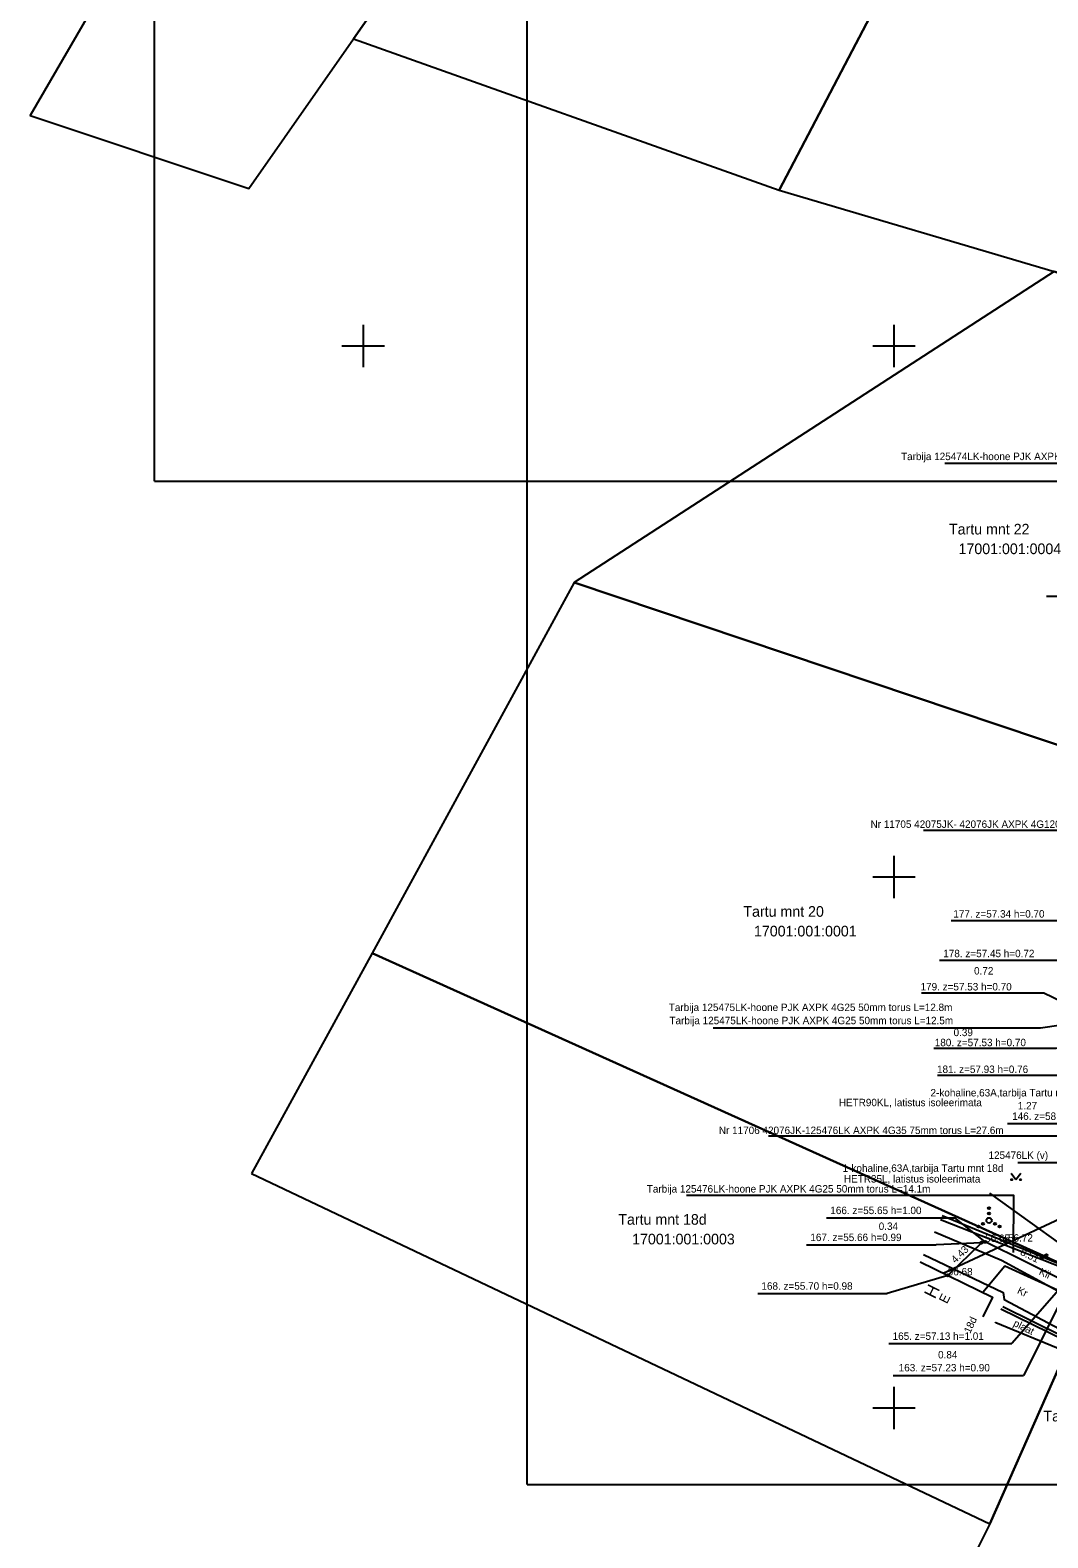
# Model space of a CAD drawing. Extents: x 641419 to 642110, y 6457061 to 6457992.
# Drawn here: x 641418.6 to 641514.5, y 6457287.8 to 6457429.7 of the extents above; entities that cross this region are included whole.
import ezdxf

# ---------------------------------------------------------------- set-up
doc = ezdxf.new("R2010")
doc.units = 0
for name, color, linetype in [('ABIJOONIS', 7, 'Continuous'), ('AED', 7, 'Continuous'), ('HALJASTUS', 7, 'Continuous'), ('HOONE', 7, 'Continuous'), ('JOONSIDE', 7, 'Continuous'), ('KORGUS', 7, 'Continuous'), ('KPKAABEL', 7, 'Continuous'), ('MPKAABEL', 7, 'Continuous'), ('PIIR', 7, 'Continuous'), ('TEE', 7, 'Continuous'), ('TKAEV', 7, 'Continuous'), ('VORK', 7, 'Continuous'), ('VORMISTUS', 7, 'Continuous')]:
    doc.layers.add(name, color=color, linetype=linetype)

msp = doc.modelspace()

# ---------------------------------------------------------------- linework, layer by layer
at = {"layer": 'ABIJOONIS'}
for p, q in [((641514.37, 6457376.44), (641526.39, 6457376.44)), ((641510.7, 6457326.77), (641522.65, 6457326.77)), ((641493.66, 6457317.9), (641505.73, 6457317.9)), ((641508.59, 6457315.63), (641505.73, 6457317.9)), ((641491.78, 6457315.36), (641503.98, 6457315.36)), ((641508.25, 6457315.56), (641503.98, 6457315.36)), ((641505.07, 6457312.48), (641499.37, 6457310.78)), ((641516.21, 6457311.86), (641511.11, 6457306.06)), ((641516.89, 6457312.36), (641512.22, 6457303.05)), ((641487.17, 6457310.78), (641499.37, 6457310.78)), ((641499.53, 6457306.06), (641511.11, 6457306.06)), ((641499.94, 6457303.05), (641512.22, 6457303.05))]:
    msp.add_line(p, q, dxfattribs=at)
for points in [[(641539.98, 6457380.17), (641535.63, 6457388.94), (641504.8, 6457388.94)], [(641541.83, 6457346.64), (641533.62, 6457354.36), (641502.8, 6457354.36)], [(641505.38, 6457345.9), (641516.91, 6457345.9), (641523.86, 6457340.64)], [(641504.29, 6457342.17), (641515.83, 6457342.17), (641522.33, 6457335.82)], [(641502.59, 6457339.1), (641514.12, 6457339.1), (641522.42, 6457335.11)], [(641522.67, 6457337.04), (641513.8, 6457335.77), (641482.97, 6457335.77)], [(641503.75, 6457333.87), (641515.29, 6457333.87), (641522.7, 6457334.85)], [(641504.1, 6457331.32), (641515.64, 6457331.32), (641527.52, 6457332.33)], [(641524.59, 6457320.67), (641519.03, 6457325.59), (641488.2, 6457325.59)], [(641516.89, 6457312.36), (641516, 6457323.09), (641511.66, 6457323.09)], [(641511.26, 6457314.62), (641511.29, 6457319.99), (641480.47, 6457319.99)], [(641508.25, 6457315.56), (641508.25, 6457315.56), (641508.25, 6457315.56)], [(641508.59, 6457315.63), (641508.59, 6457315.63), (641508.59, 6457315.63)], [(641505.07, 6457312.48), (641505.07, 6457312.48), (641505.07, 6457312.48)]]:
    msp.add_lwpolyline(points, dxfattribs=at)
at = {"layer": 'AED'}
msp.add_lwpolyline([(641529.32, 6457335.03), (641519.12, 6457312.1), (641504.56, 6457318.1)], dxfattribs=at)
at = {"layer": 'HALJASTUS'}
for p, q in [((641511.04, 6457322.11), (641511.5, 6457321.5)), ((641511.5, 6457321.5), (641511.95, 6457322.11))]:
    msp.add_line(p, q, dxfattribs=at)
for points in [[(641509.02, 6457320.23), (641519.41, 6457312.75)], [(641510.25, 6457309.55), (641515.9, 6457306.77)]]:
    msp.add_lwpolyline(points, dxfattribs=at)
for centre, radius in [((641511.1, 6457321.5), 0.055), ((641511.93, 6457321.5), 0.055), ((641508.96, 6457318.81), 0.1), ((641508.39, 6457317.34), 0.1), ((641508.96, 6457317.66), 0.25), ((641508.96, 6457318.31), 0.1), ((641509.52, 6457317.34), 0.1), ((641507.96, 6457317.09), 0.1), ((641509.96, 6457317.09), 0.1), ((641514.36, 6457314.37), 0.1), ((641513.92, 6457314.12), 0.1)]:
    msp.add_circle(centre, radius, dxfattribs=at)
at = {"layer": 'HOONE'}
msp.add_lwpolyline([(641502.46, 6457313.76), (641509.28, 6457310.43), (641508.37, 6457308.57)], dxfattribs=at)
at = {"layer": 'KORGUS'}
for centre in [(641508.25, 6457315.56), (641508.59, 6457315.63), (641508.59, 6457315.63), (641510.49, 6457315.66), (641505.07, 6457312.48), (641505.07, 6457312.48)]:
    msp.add_circle(centre, 0.1, dxfattribs=at)
at = {"layer": 'KPKAABEL'}
msp.add_lwpolyline([(641504.65, 6457312.69), (641528.15, 6457323.68), (641550.58, 6457377.41)], dxfattribs=at)
at = {"layer": 'MPKAABEL'}
msp.add_lwpolyline([(641516.89, 6457312.36), (641516.21, 6457311.86), (641508.59, 6457315.63), (641508.25, 6457315.56), (641505.07, 6457312.48)], dxfattribs=at)
msp.add_lwpolyline([(641516.89, 6457312.36), (641516.21, 6457311.86), (641508.59, 6457315.63), (641508.25, 6457315.56), (641505.07, 6457312.48)], dxfattribs=at)
at = {"layer": 'PIIR'}
for points in [[(641449.1, 6457428.91), (641489.7, 6457486.93), (641464.51, 6457500.67), (641418.63, 6457421.7), (641439.24, 6457414.82)], [(641503.11, 6457476.76), (641489.7, 6457486.93), (641449.1, 6457428.91), (641489.2, 6457414.68), (641514.24, 6457462.52), (641501.61, 6457466.17)], [(641538.88, 6457457.73), (641514.24, 6457462.52), (641489.2, 6457414.68), (641515.09, 6457407.02), (641527.52, 6457402.83)], [(641469.89, 6457377.71), (641537.84, 6457354.9), (641554.16, 6457393.85), (641515.09, 6457407.02)], [(641450.84, 6457342.81), (641519.19, 6457312.04), (641537.84, 6457354.9), (641469.89, 6457377.71)], [(641439.47, 6457322.08), (641509.05, 6457289.09), (641519.19, 6457312.04), (641450.84, 6457342.81)]]:
    msp.add_lwpolyline(points, close=True, dxfattribs=at)
msp.add_lwpolyline([(641569.04, 6457446.99), (641554.16, 6457393.85), (641537.84, 6457354.9), (641519.19, 6457312.04), (641509.05, 6457289.09), (641499.5, 6457270.01)], dxfattribs=at)
at = {"layer": 'TEE'}
for points in [[(641504.38, 6457317.74), (641518.84, 6457312.07)], [(641517.92, 6457309.65), (641510.15, 6457313.89), (641503.81, 6457316.56)], [(641502.79, 6457314.45), (641510.28, 6457310.86), (641510.39, 6457310.21), (641516.62, 6457306.9)], [(641516.11, 6457306.36), (641510.07, 6457309.29)], [(641509.57, 6457307.98), (641509.61, 6457308.05), (641515.86, 6457305.46)]]:
    msp.add_lwpolyline(points, dxfattribs=at)
at = {"layer": 'TKAEV'}
msp.add_lwpolyline([(641523.58, 6457307.79), (641520.44, 6457308.8), (641517.89, 6457309.97), (641510.45, 6457313.34), (641508.39, 6457310.88)], dxfattribs=at)
at = {"layer": 'VORK'}
for p, q in [((641450, 6457402), (641450, 6457398)), ((641500, 6457402), (641500, 6457398)), ((641500, 6457402), (641500, 6457398)), ((641448, 6457400), (641452, 6457400)), ((641498, 6457400), (641502, 6457400)), ((641498, 6457400), (641502, 6457400)), ((641500, 6457352), (641500, 6457348)), ((641500, 6457352), (641500, 6457348)), ((641498, 6457350), (641502, 6457350)), ((641498, 6457350), (641502, 6457350)), ((641500, 6457302), (641500, 6457298)), ((641500, 6457302), (641500, 6457298)), ((641498, 6457300), (641502, 6457300)), ((641498, 6457300), (641502, 6457300))]:
    msp.add_line(p, q, dxfattribs=at)
at = {"layer": 'VORMISTUS'}
for p, q in [((641430.35, 6457387.27), (641430.35, 6457530.18)), ((641465.44, 6457292.8), (641465.44, 6457435.71)), ((641430.35, 6457387.27), (641622.49, 6457387.27)), ((641465.44, 6457292.8), (641657.57, 6457292.8))]:
    msp.add_line(p, q, dxfattribs=at)

# ---------------------------------------------------------------- texts
at = {"layer": 'ABIJOONIS'}
for s, p in [('Tarbija 125474LK-hoone PJK AXPK 4G25 50mm torus L=25.3m', (641500.67, 6457389.25)), ('Nr 11705 42075JK- 42076JK AXPK 4G120 110mm torus L=57.4m', (641497.8, 6457354.62)), ('177. z=57.34 h=0.70', (641505.6, 6457346.17)), ('178. z=57.45 h=0.72', (641504.65, 6457342.44)), ('179. z=57.53 h=0.70', (641502.51, 6457339.31)), ('Tarbija 125475LK-hoone PJK AXPK 4G25 50mm torus L=12.8m', (641478.79, 6457337.37)), ('Tarbija 125475LK-hoone PJK AXPK 4G25 50mm torus L=12.5m', (641478.86, 6457336.13)), ('180. z=57.53 h=0.70', (641503.85, 6457334.06)), ('181. z=57.93 h=0.76', (641504.06, 6457331.54)), ('2-kohaline,63A,tarbija Tartu mnt 20', (641503.45, 6457329.33)), ('HETR90KL, latistus isoleerimata', (641494.81, 6457328.41)), ('146. z=58.32 h=0.81', (641511.14, 6457327.12)), ('Nr 11706 42076JK-125476LK AXPK 4G35 75mm torus L=27.6m', (641483.51, 6457325.79)), ('1-kohaline,63A,tarbija Tartu mnt 18d', (641495.17, 6457322.23)), ('125476LK (v)', (641508.91, 6457323.45)), ('HETR35L, latistus isoleerimata', (641495.29, 6457321.22)), ('Tarbija 125476LK-hoone PJK AXPK 4G25 50mm torus L=14.1m', (641476.72, 6457320.28)), ('166. z=55.65 h=1.00', (641494.01, 6457318.25)), ('167. z=55.66 h=0.99', (641492.13, 6457315.71)), ('168. z=55.70 h=0.98', (641487.52, 6457311.13)), ('165. z=57.13 h=1.01', (641499.88, 6457306.41)), ('163. z=57.23 h=0.90', (641500.45, 6457303.44))]:
    msp.add_text(s, height=0.7, dxfattribs=at).set_placement(p)
at = {"layer": 'AED'}
for s, p in [('0.72', (641507.55, 6457340.81)), ('0.39', (641505.62, 6457335.01))]:
    msp.add_text(s, height=0.7, dxfattribs=at).set_placement(p)
at = {"layer": 'HOONE'}
for s, height, rotation, p in [('H', 1.2, 63.7124, (641503.86, 6457310.2)), ('E', 0.9, 63.3968, (641505, 6457309.74)), ('18d', 0.7, 64.4645, (641507.18, 6457306.96))]:
    msp.add_text(s, height=height, rotation=rotation, dxfattribs=at).set_placement(p)
at = {"layer": 'JOONSIDE'}
for s, p in [('1.27', (641511.67, 6457328.11)), ('0.34', (641498.57, 6457316.76)), ('0.84', (641504.16, 6457304.66))]:
    msp.add_text(s, height=0.7, dxfattribs=at).set_placement(p)
for s, rotation, p in [('4.43', 44.0069, (641505.79, 6457313.58)), ('8.51', 333.7009, (641511.84, 6457314.45))]:
    msp.add_text(s, height=0.7, rotation=rotation, dxfattribs=at).set_placement(p)
at = {"layer": 'KORGUS'}
for s, p in [('56.65', (641508.59, 6457315.63)), (' 56.72', (641510.49, 6457315.66)), ('56.68', (641505.07, 6457312.48))]:
    msp.add_text(s, height=0.7, dxfattribs=at).set_placement(p)
at = {"layer": 'PIIR'}
for s, p in [('Tartu mnt 22', (641505.19, 6457382.25)), ('17001:001:0004', (641506.09, 6457380.4)), ('Tartu mnt 20', (641485.82, 6457346.25)), ('17001:001:0001', (641486.82, 6457344.4)), ('Tartu mnt 18d', (641474.04, 6457317.25)), ('17001:001:0003', (641475.34, 6457315.4)), ('Tartu maantee T3', (641514.09, 6457298.73))]:
    msp.add_text(s, height=1, dxfattribs=at).set_placement(p)
at = {"layer": 'TEE'}
for s, rotation, p in [('Kil', 334.6603, (641513.6, 6457312.59)), ('Kr', 334.6603, (641511.55, 6457310.82)), ('plaat', 333.583, (641511.18, 6457307.75))]:
    msp.add_text(s, height=0.7, rotation=rotation, dxfattribs=at).set_placement(p)

doc.saveas('drawing.dxf')
